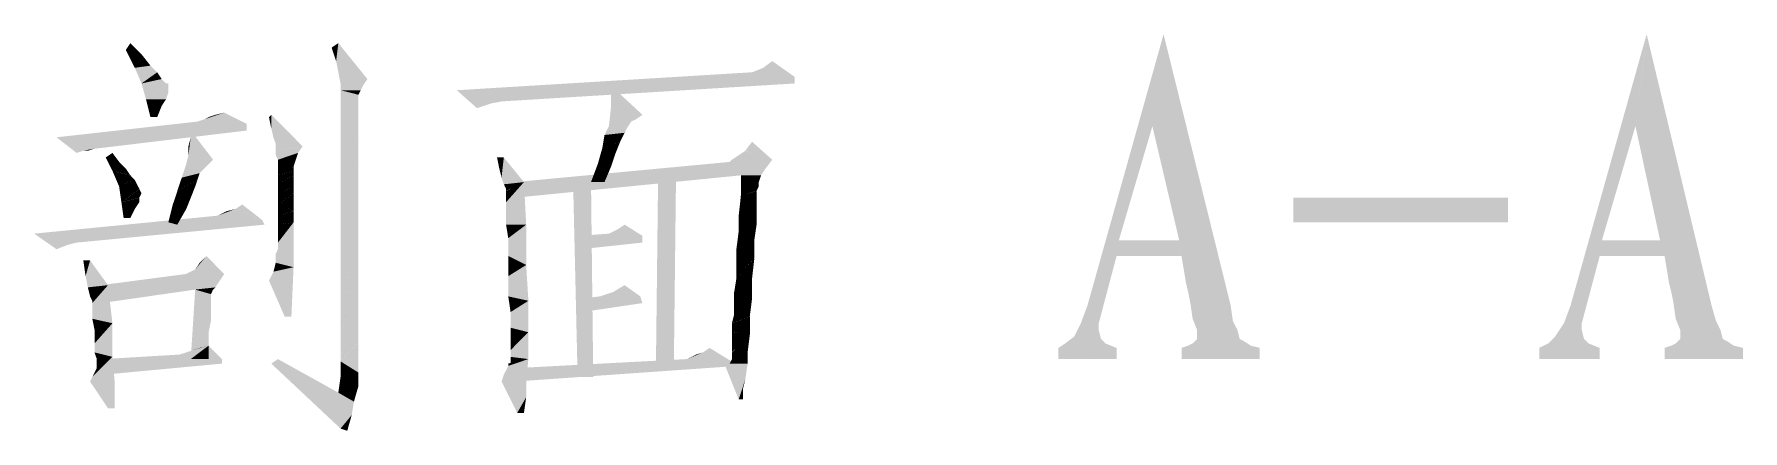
# Model space of a CAD drawing. Header units: millimetres. Extents: x 25 to 550, y -188 to 205.
# Drawn here: x 388.04 to 409.6, y -31.35 to -26.35 of the extents above; entities that cross this region are included whole.
import ezdxf

# ---------------------------------------------------------------- set-up
doc = ezdxf.new("R2010")
doc.units = ezdxf.units.MM
doc.layers.add('PDF_图层 1', color=7, linetype='Continuous', true_color=0x231f20)

msp = doc.modelspace()

# ---------------------------------------------------------------- linework, layer by layer
at = {"layer": 'PDF_图层 1', "color": 7, "transparency": 33554559}
for points in [[(389.258, -26.467), (389.201, -26.552), (389.399, -26.608)], [(391.797, -26.524), (391.854, -26.693), (391.882, -26.467)], [(391.882, -26.467), (391.854, -26.693), (391.882, -26.834)], [(391.882, -26.467), (391.882, -26.834), (392.249, -26.919)], [(402.153, -27.512), (401.334, -29.769), (402.294, -26.355)], [(402.294, -26.355), (402.152, -27.512), (402.491, -28.951)], [(402.294, -26.355), (402.491, -28.951), (402.52, -29.148)], [(402.294, -26.355), (402.52, -29.148), (402.548, -29.317)], [(402.294, -26.355), (402.548, -29.317), (402.576, -29.487)], [(402.294, -26.355), (402.576, -29.487), (402.604, -29.6)], [(402.294, -26.355), (402.604, -29.6), (402.632, -29.741)], [(402.632, -29.741), (402.294, -26.355), (403.14, -29.769)], [(408.247, -27.512), (407.429, -29.769), (408.388, -26.355)], [(408.389, -26.355), (408.247, -27.512), (408.558, -28.951)], [(408.389, -26.355), (408.558, -28.951), (408.614, -29.148)], [(408.389, -26.355), (408.614, -29.148), (408.643, -29.317)], [(408.389, -26.355), (408.643, -29.317), (408.67, -29.487)], [(408.389, -26.355), (408.67, -29.487), (408.699, -29.6)], [(408.389, -26.355), (408.699, -29.6), (408.727, -29.741)], [(408.727, -29.741), (408.389, -26.355), (409.207, -29.769)], [(389.201, -26.552), (389.314, -26.778), (389.399, -26.608)], [(389.399, -26.608), (389.314, -26.778), (389.512, -26.75)], [(397.356, -26.693), (397.243, -26.778), (397.638, -26.891)], [(389.512, -26.75), (389.314, -26.778), (389.597, -26.834)], [(389.314, -26.778), (389.399, -26.975), (389.596, -26.834)], [(389.597, -26.834), (389.399, -26.975), (389.653, -26.919)], [(389.653, -26.919), (389.399, -26.975), (389.709, -26.975)], [(391.882, -26.834), (391.91, -26.975), (392.249, -26.919)], [(391.91, -26.975), (392.192, -27.004), (392.249, -26.919)], [(397.102, -26.834), (393.377, -27.06), (397.638, -26.891)], [(397.638, -26.891), (393.378, -27.06), (397.638, -26.975)], [(397.243, -26.778), (397.102, -26.834), (397.638, -26.891)], [(389.399, -26.975), (389.455, -27.173), (389.709, -26.975)], [(389.738, -26.975), (389.455, -27.173), (389.738, -27.032)], [(389.709, -26.975), (389.455, -27.173), (389.737, -26.975)], [(389.738, -27.032), (389.455, -27.173), (389.738, -27.06)], [(389.738, -27.06), (389.455, -27.173), (389.738, -27.088)], [(389.455, -27.173), (389.709, -27.173), (389.737, -27.088)], [(391.91, -26.975), (391.91, -27.06), (392.192, -27.004)], [(391.91, -27.06), (392.164, -27.06), (392.192, -27.004)], [(391.91, -27.06), (392.136, -27.117), (392.164, -27.06)], [(391.91, -27.06), (391.91, -30.474), (392.136, -27.117)], [(392.136, -27.117), (391.91, -30.475), (392.136, -27.173)], [(393.377, -27.06), (393.942, -27.201), (397.638, -26.975)], [(393.377, -27.06), (393.801, -27.229), (393.942, -27.201)], [(393.377, -27.06), (393.631, -27.286), (393.801, -27.229)], [(395.324, -27.004), (395.324, -27.258), (395.719, -27.37)], [(389.455, -27.173), (389.512, -27.399), (389.709, -27.173)], [(389.512, -27.399), (389.653, -27.258), (389.709, -27.173)], [(389.512, -27.399), (389.597, -27.399), (389.653, -27.258)], [(390.245, -27.399), (390.189, -27.427), (390.443, -27.342)], [(390.443, -27.342), (390.189, -27.427), (390.725, -27.484)], [(390.33, -27.37), (390.245, -27.399), (390.443, -27.342)], [(391.036, -27.37), (391.007, -27.399), (391.036, -27.54)], [(391.036, -27.37), (391.036, -27.54), (391.063, -27.653)], [(391.036, -27.37), (391.063, -27.653), (391.092, -27.737)], [(391.036, -27.37), (391.092, -27.737), (391.431, -27.766)], [(392.136, -27.173), (391.91, -30.475), (392.136, -27.201)], [(392.136, -27.201), (391.91, -30.475), (392.136, -27.258)], [(392.136, -27.258), (391.91, -30.475), (392.136, -27.342)], [(392.136, -27.342), (391.91, -30.475), (392.136, -27.427)], [(395.324, -27.258), (395.296, -27.512), (395.719, -27.37)], [(395.296, -27.512), (395.635, -27.427), (395.719, -27.37)], [(390.105, -27.455), (388.327, -27.653), (390.725, -27.483)], [(390.725, -27.483), (388.327, -27.653), (390.725, -27.568)], [(388.327, -27.653), (388.807, -27.794), (390.725, -27.568)], [(388.806, -27.794), (388.835, -27.794), (390.725, -27.568)], [(390.02, -27.568), (390.02, -27.653), (390.302, -27.935)], [(390.189, -27.427), (390.105, -27.455), (390.725, -27.484)], [(392.136, -27.427), (391.91, -30.475), (392.136, -27.568)], [(392.136, -27.568), (391.91, -30.474), (392.136, -27.709)], [(395.296, -27.512), (395.24, -27.624), (395.522, -27.54)], [(395.24, -27.624), (395.494, -27.596), (395.522, -27.54)], [(395.296, -27.512), (395.578, -27.455), (395.635, -27.427)], [(395.296, -27.512), (395.522, -27.54), (395.578, -27.455)], [(402.153, -27.512), (401.729, -28.951), (401.334, -29.769)], [(408.247, -27.512), (407.824, -28.951), (407.429, -29.769)], [(388.327, -27.653), (388.665, -27.822), (388.807, -27.794)], [(388.327, -27.653), (388.581, -27.85), (388.665, -27.822)], [(388.665, -27.822), (388.722, -27.822), (388.807, -27.794)], [(389.991, -27.766), (389.991, -27.878), (390.02, -27.653)], [(390.02, -27.653), (389.992, -27.879), (390.302, -27.934)], [(391.092, -27.737), (391.092, -27.794), (391.431, -27.766)], [(391.092, -27.794), (391.092, -27.821), (391.431, -27.766)], [(391.092, -27.822), (391.374, -27.85), (391.431, -27.766)], [(392.136, -27.709), (391.91, -30.475), (392.136, -27.907)], [(395.211, -27.794), (395.155, -27.991), (395.381, -27.85)], [(395.211, -27.794), (395.381, -27.85), (395.438, -27.709)], [(395.24, -27.624), (395.212, -27.794), (395.437, -27.709)], [(395.24, -27.624), (395.437, -27.709), (395.494, -27.596)], [(397.102, -27.709), (397.017, -27.821), (397.356, -27.935)], [(389.032, -27.85), (388.947, -27.907), (389.117, -27.963)], [(388.947, -27.907), (389.032, -28.076), (389.117, -27.963)], [(389.117, -27.963), (389.032, -28.075), (389.201, -28.048)], [(389.907, -28.161), (390.189, -28.048), (390.245, -27.991)], [(389.963, -27.991), (389.907, -28.161), (390.245, -27.991)], [(389.991, -27.878), (389.963, -27.991), (390.302, -27.935)], [(389.963, -27.991), (390.245, -27.991), (390.302, -27.934)], [(391.092, -27.822), (391.092, -27.879), (391.374, -27.85)], [(391.092, -27.878), (391.12, -27.935), (391.374, -27.85)], [(391.12, -27.935), (391.346, -27.935), (391.374, -27.85)], [(391.12, -27.935), (391.12, -28.019), (391.346, -27.935)], [(391.12, -28.019), (391.317, -28.019), (391.346, -27.935)], [(391.318, -28.019), (391.12, -28.132), (391.318, -28.076)], [(391.12, -28.019), (391.12, -28.132), (391.317, -28.019)], [(392.136, -27.907), (391.91, -30.474), (392.136, -28.104)], [(393.885, -27.907), (393.913, -28.048), (393.97, -27.907)], [(393.913, -28.048), (393.941, -28.161), (393.97, -27.907)], [(393.97, -27.907), (393.942, -28.161), (394.224, -28.217)], [(396.82, -27.963), (394.111, -28.217), (397.271, -28.048)], [(395.155, -27.991), (395.07, -28.217), (395.324, -28.019)], [(395.07, -28.217), (395.24, -28.217), (395.324, -28.019)], [(395.155, -27.991), (395.324, -28.019), (395.381, -27.85)], [(396.848, -27.935), (396.82, -27.963), (397.356, -27.935)], [(396.82, -27.963), (397.271, -28.048), (397.356, -27.935)], [(396.933, -27.878), (396.848, -27.935), (397.356, -27.935)], [(397.017, -27.822), (396.933, -27.879), (397.356, -27.935)], [(389.201, -28.048), (389.032, -28.075), (389.258, -28.132)], [(389.032, -28.076), (389.117, -28.273), (389.258, -28.133)], [(389.258, -28.132), (389.116, -28.273), (389.314, -28.189)], [(389.314, -28.189), (389.117, -28.273), (389.371, -28.301)], [(389.907, -28.161), (389.85, -28.33), (390.104, -28.188)], [(389.851, -28.33), (390.076, -28.273), (390.105, -28.188)], [(389.907, -28.161), (390.133, -28.104), (390.189, -28.048)], [(389.907, -28.161), (390.104, -28.188), (390.133, -28.104)], [(391.318, -28.076), (391.12, -28.133), (391.318, -28.104)], [(391.318, -28.104), (391.12, -28.132), (391.318, -28.132)], [(391.318, -28.132), (391.12, -28.245), (391.318, -28.217)], [(391.12, -28.132), (391.12, -28.245), (391.317, -28.132)], [(391.318, -28.217), (391.12, -28.245), (391.318, -28.273)], [(392.136, -28.104), (391.91, -30.475), (392.136, -28.33)], [(393.942, -28.161), (393.97, -28.245), (394.224, -28.217)], [(393.97, -28.245), (393.998, -28.302), (394.224, -28.217)], [(393.998, -28.302), (393.998, -28.329), (394.224, -28.217)], [(393.998, -28.33), (393.998, -28.386), (394.224, -28.217)], [(393.998, -28.386), (393.998, -28.471), (394.224, -28.217)], [(393.998, -28.471), (393.998, -28.612), (394.224, -28.217)], [(393.998, -28.612), (393.998, -28.753), (394.224, -28.217)], [(394.224, -28.217), (393.998, -28.753), (394.252, -28.753)], [(394.111, -28.217), (396.961, -28.132), (397.271, -28.048)], [(394.111, -28.217), (394.111, -28.414), (396.961, -28.132)], [(394.844, -28.217), (394.901, -30.672), (395.071, -28.217)], [(395.07, -28.217), (394.901, -30.672), (395.098, -30.672)], [(395.917, -28.104), (395.889, -30.531), (396.143, -28.104)], [(395.889, -30.531), (396.115, -30.531), (396.143, -28.104)], [(397.187, -28.217), (396.96, -28.386), (397.187, -28.273)], [(396.961, -28.132), (397.215, -28.132), (397.271, -28.048)], [(396.961, -28.386), (397.187, -28.217), (397.215, -28.132)], [(396.961, -28.132), (396.961, -28.386), (397.215, -28.132)], [(389.117, -28.273), (389.145, -28.471), (389.371, -28.301)], [(389.371, -28.302), (389.145, -28.471), (389.399, -28.359)], [(389.145, -28.471), (389.371, -28.414), (389.399, -28.358)], [(389.371, -28.415), (389.145, -28.472), (389.371, -28.472)], [(389.851, -28.33), (389.794, -28.499), (390.02, -28.415)], [(389.794, -28.499), (389.963, -28.556), (390.02, -28.415)], [(389.851, -28.33), (390.02, -28.415), (390.076, -28.273)], [(391.12, -28.245), (391.12, -28.358), (391.317, -28.273)], [(391.318, -28.273), (391.12, -28.358), (391.318, -28.358)], [(391.318, -28.358), (391.12, -28.499), (391.318, -28.471)], [(391.12, -28.358), (391.12, -28.499), (391.317, -28.358)], [(392.136, -28.33), (391.91, -30.474), (392.136, -28.584)], [(397.159, -28.386), (396.933, -28.64), (397.159, -28.499)], [(396.961, -28.386), (396.933, -28.64), (397.159, -28.386)], [(396.961, -28.386), (397.158, -28.329), (397.187, -28.273)], [(397.159, -28.33), (396.961, -28.386), (397.159, -28.386)], [(403.93, -28.415), (403.93, -28.725), (406.639, -28.415)], [(406.639, -28.415), (403.93, -28.725), (406.639, -28.725)], [(390.358, -28.64), (388.045, -28.866), (390.923, -28.697)], [(389.145, -28.471), (389.173, -28.668), (389.371, -28.471)], [(389.173, -28.669), (389.314, -28.556), (389.37, -28.472)], [(389.173, -28.669), (389.258, -28.669), (389.314, -28.556)], [(389.794, -28.499), (389.737, -28.725), (389.963, -28.556)], [(389.738, -28.724), (389.85, -28.753), (389.963, -28.556)], [(390.415, -28.612), (390.358, -28.64), (390.584, -28.555)], [(390.584, -28.556), (390.358, -28.64), (390.923, -28.697)], [(390.471, -28.584), (390.415, -28.612), (390.584, -28.556)], [(390.669, -28.499), (390.584, -28.556), (390.923, -28.696)], [(391.318, -28.471), (391.12, -28.499), (391.318, -28.583)], [(391.12, -28.499), (391.12, -28.64), (391.317, -28.583)], [(391.318, -28.584), (391.12, -28.64), (391.318, -28.725)], [(391.12, -28.64), (391.12, -28.753), (391.317, -28.724)], [(392.136, -28.584), (391.91, -30.474), (392.136, -28.837)], [(397.159, -28.499), (396.933, -28.64), (397.159, -28.64)], [(397.159, -28.64), (396.933, -28.837), (397.159, -28.753)], [(396.933, -28.64), (396.933, -28.837), (397.159, -28.64)], [(390.923, -28.697), (388.045, -28.866), (390.951, -28.753)], [(388.045, -28.866), (388.581, -28.979), (390.951, -28.753)], [(388.045, -28.866), (388.468, -29.007), (388.581, -28.979)], [(388.045, -28.866), (388.327, -29.063), (388.468, -29.007)], [(391.12, -29.063), (391.092, -29.12), (391.317, -28.724)], [(391.318, -28.724), (391.092, -29.233), (391.318, -29.289)], [(391.092, -29.12), (391.092, -29.177), (391.318, -28.725)], [(391.092, -29.176), (391.092, -29.233), (391.318, -28.725)], [(391.12, -28.979), (391.12, -29.063), (391.317, -28.724)], [(391.12, -28.753), (391.12, -28.866), (391.317, -28.725)], [(391.12, -28.866), (391.12, -28.979), (391.317, -28.725)], [(392.136, -28.837), (391.91, -30.474), (392.136, -29.148)], [(393.998, -28.753), (394.026, -28.923), (394.252, -28.753)], [(394.026, -28.923), (394.026, -29.148), (394.252, -28.753)], [(394.252, -28.753), (394.026, -29.148), (394.252, -29.261)], [(395.296, -28.866), (394.93, -28.894), (395.719, -28.894)], [(395.409, -28.81), (395.296, -28.866), (395.719, -28.894)], [(395.494, -28.753), (395.409, -28.81), (395.719, -28.894)], [(396.933, -28.837), (396.904, -29.064), (397.13, -28.95)], [(396.933, -28.837), (397.13, -28.95), (397.159, -28.753)], [(394.929, -28.894), (394.929, -29.063), (395.719, -28.894)], [(395.719, -28.894), (394.93, -29.063), (395.719, -28.979)], [(397.13, -28.95), (396.904, -29.063), (397.13, -29.177)], [(396.904, -29.063), (396.904, -29.261), (397.131, -29.176)], [(401.334, -29.769), (401.701, -29.148), (401.729, -28.95)], [(401.729, -28.95), (401.701, -29.148), (402.491, -28.95)], [(402.491, -28.95), (401.701, -29.148), (402.519, -29.148)], [(407.429, -29.769), (407.796, -29.148), (407.824, -28.95)], [(407.824, -28.95), (407.796, -29.148), (408.558, -28.95)], [(408.558, -28.95), (407.796, -29.148), (408.614, -29.148)], [(388.665, -29.204), (388.693, -29.402), (388.75, -29.204)], [(388.75, -29.204), (388.694, -29.402), (388.976, -29.515)], [(390.076, -29.317), (389.963, -29.374), (390.443, -29.374)], [(390.133, -29.233), (390.076, -29.317), (390.217, -29.148)], [(390.217, -29.148), (390.076, -29.317), (390.443, -29.374)], [(391.064, -29.345), (391.007, -29.458), (391.318, -29.289)], [(391.007, -29.458), (391.205, -29.91), (391.318, -29.289)], [(391.092, -29.233), (391.064, -29.345), (391.318, -29.289)], [(391.205, -29.91), (391.29, -29.91), (391.317, -29.289)], [(392.136, -29.148), (391.91, -30.475), (392.136, -29.487)], [(394.026, -29.148), (394.026, -29.402), (394.252, -29.261)], [(394.026, -29.402), (394.026, -29.656), (394.252, -29.261)], [(394.252, -29.261), (394.026, -29.656), (394.28, -29.712)], [(396.904, -29.261), (396.904, -29.43), (397.131, -29.176)], [(396.904, -29.43), (397.102, -29.43), (397.131, -29.177)], [(401.334, -29.769), (401.25, -29.995), (401.701, -29.148)], [(401.25, -29.995), (401.476, -29.995), (401.701, -29.148)], [(407.429, -29.769), (407.345, -29.995), (407.796, -29.148)], [(407.345, -29.995), (407.57, -29.995), (407.796, -29.148)], [(388.694, -29.402), (388.722, -29.543), (388.976, -29.515)], [(388.722, -29.543), (388.75, -29.656), (388.976, -29.515)], [(388.75, -29.656), (388.778, -29.712), (388.976, -29.515)], [(388.778, -29.712), (388.778, -29.741), (388.976, -29.515)], [(388.778, -29.741), (388.778, -29.825), (388.976, -29.515)], [(388.778, -29.825), (388.778, -29.938), (388.976, -29.515)], [(388.976, -29.515), (388.778, -29.938), (389.032, -29.995)], [(388.891, -29.515), (390.387, -29.458), (390.443, -29.374)], [(389.963, -29.374), (388.891, -29.515), (390.443, -29.374)], [(388.891, -29.515), (390.33, -29.543), (390.387, -29.458)], [(388.891, -29.515), (390.076, -29.571), (390.33, -29.543)], [(388.891, -29.515), (388.891, -29.741), (390.076, -29.571)], [(392.136, -29.487), (391.91, -30.475), (392.136, -29.854)], [(395.494, -29.515), (395.352, -29.6), (395.691, -29.656)], [(397.102, -29.43), (396.876, -29.6), (397.102, -29.684)], [(396.904, -29.43), (396.877, -29.6), (397.102, -29.43)], [(390.076, -29.571), (390.02, -30.446), (390.274, -29.628)], [(390.274, -29.628), (390.02, -30.446), (390.274, -29.656)], [(390.274, -29.656), (390.02, -30.446), (390.274, -29.684)], [(390.274, -29.684), (390.02, -30.446), (390.274, -29.769)], [(390.076, -29.571), (390.302, -29.571), (390.33, -29.543)], [(390.076, -29.571), (390.274, -29.628), (390.302, -29.571)], [(394.026, -29.656), (394.055, -29.854), (394.28, -29.712)], [(394.055, -29.854), (394.055, -30.051), (394.28, -29.712)], [(394.28, -29.712), (394.055, -30.051), (394.28, -30.108)], [(395.183, -29.656), (394.957, -29.684), (395.691, -29.656)], [(395.691, -29.656), (394.957, -29.684), (395.719, -29.741)], [(394.957, -29.684), (394.957, -29.854), (395.719, -29.741)], [(395.352, -29.6), (395.183, -29.656), (395.691, -29.656)], [(396.876, -29.6), (396.876, -29.741), (397.102, -29.684)], [(396.876, -29.741), (396.876, -29.882), (397.102, -29.684)], [(396.876, -29.882), (397.073, -29.91), (397.102, -29.684)], [(402.632, -29.741), (402.66, -29.938), (403.14, -29.769)], [(408.727, -29.741), (408.755, -29.938), (409.207, -29.769)], [(388.778, -29.938), (388.806, -30.079), (389.032, -29.995)], [(390.274, -29.769), (390.02, -30.446), (390.274, -29.854)], [(390.274, -29.854), (390.02, -30.446), (390.274, -29.966)], [(392.136, -29.854), (391.91, -30.474), (392.136, -30.22)], [(396.876, -29.882), (396.848, -29.994), (397.073, -29.91)], [(396.848, -29.995), (396.848, -30.107), (397.074, -29.91)], [(397.074, -29.91), (396.848, -30.107), (397.074, -30.136)], [(403.14, -29.769), (402.66, -29.938), (403.168, -29.966)], [(402.66, -29.938), (402.717, -30.079), (403.168, -29.966)], [(409.207, -29.769), (408.755, -29.938), (409.263, -29.966)], [(408.755, -29.938), (408.812, -30.079), (409.263, -29.966)], [(388.806, -30.079), (388.806, -30.249), (389.032, -29.995)], [(388.806, -30.249), (388.806, -30.361), (389.032, -29.995)], [(389.032, -29.995), (388.806, -30.361), (389.032, -30.418)], [(390.02, -30.446), (390.246, -30.108), (390.274, -29.966)], [(390.245, -30.108), (390.02, -30.446), (390.245, -30.277)], [(394.055, -30.051), (394.055, -30.221), (394.28, -30.108)], [(394.055, -30.333), (394.055, -30.418), (394.28, -30.107)], [(394.055, -30.221), (394.055, -30.333), (394.28, -30.108)], [(394.28, -30.108), (394.055, -30.418), (394.28, -30.446)], [(396.848, -30.108), (396.848, -30.192), (397.074, -30.135)], [(396.848, -30.192), (396.848, -30.249), (397.074, -30.135)], [(396.848, -30.362), (397.046, -30.362), (397.074, -30.135)], [(396.848, -30.249), (396.848, -30.305), (397.074, -30.136)], [(396.848, -30.305), (396.848, -30.333), (397.074, -30.136)], [(396.848, -30.333), (396.848, -30.361), (397.074, -30.136)], [(401.165, -30.164), (401.052, -30.249), (401.504, -30.192)], [(401.475, -29.995), (401.165, -30.164), (401.475, -30.079)], [(401.25, -29.995), (401.165, -30.164), (401.476, -29.995)], [(401.475, -30.079), (401.165, -30.164), (401.504, -30.192)], [(403.168, -29.966), (402.717, -30.079), (403.225, -30.079)], [(402.717, -30.079), (402.717, -30.192), (403.225, -30.079)], [(403.225, -30.079), (402.717, -30.192), (403.253, -30.192)], [(407.232, -30.164), (407.147, -30.249), (407.598, -30.192)], [(407.57, -29.995), (407.232, -30.164), (407.57, -30.079)], [(407.345, -29.995), (407.232, -30.164), (407.57, -29.995)], [(407.57, -30.079), (407.232, -30.164), (407.598, -30.192)], [(409.263, -29.966), (408.812, -30.079), (409.32, -30.079)], [(408.812, -30.079), (408.812, -30.192), (409.32, -30.079)], [(409.32, -30.079), (408.812, -30.192), (409.348, -30.192)], [(388.806, -30.362), (388.835, -30.446), (389.032, -30.418)], [(389.879, -30.389), (388.92, -30.446), (390.415, -30.446)], [(389.963, -30.362), (389.879, -30.389), (390.245, -30.277)], [(390.245, -30.277), (389.879, -30.389), (390.415, -30.446)], [(390.048, -30.333), (389.963, -30.361), (390.245, -30.277)], [(390.245, -30.277), (390.02, -30.446), (390.245, -30.446)], [(390.133, -30.305), (390.048, -30.333), (390.245, -30.277)], [(392.136, -30.221), (391.91, -30.475), (392.136, -30.616)], [(396.34, -30.418), (396.283, -30.446), (396.482, -30.361)], [(396.482, -30.362), (396.284, -30.446), (396.933, -30.531)], [(396.396, -30.389), (396.34, -30.418), (396.482, -30.362)], [(396.566, -30.305), (396.482, -30.362), (396.933, -30.531)], [(396.848, -30.446), (396.82, -30.503), (397.046, -30.362)], [(397.046, -30.362), (396.82, -30.503), (397.046, -30.503)], [(396.848, -30.362), (396.848, -30.389), (397.046, -30.362)], [(396.848, -30.389), (396.848, -30.446), (397.046, -30.362)], [(401.052, -30.249), (400.967, -30.305), (401.56, -30.249)], [(400.967, -30.305), (400.967, -30.446), (401.701, -30.305)], [(401.56, -30.249), (400.968, -30.305), (401.701, -30.305)], [(401.701, -30.305), (400.968, -30.446), (401.701, -30.446)], [(401.504, -30.192), (401.052, -30.249), (401.56, -30.249)], [(403.507, -30.305), (402.519, -30.446), (403.507, -30.446)], [(402.604, -30.277), (402.52, -30.305), (403.394, -30.277)], [(403.394, -30.277), (402.52, -30.305), (403.507, -30.305)], [(402.52, -30.305), (402.52, -30.446), (403.508, -30.305)], [(402.66, -30.249), (402.604, -30.277), (403.309, -30.221)], [(403.309, -30.221), (402.604, -30.277), (403.394, -30.277)], [(403.253, -30.192), (402.66, -30.249), (403.309, -30.221)], [(402.717, -30.192), (402.66, -30.249), (403.253, -30.192)], [(407.147, -30.249), (407.034, -30.305), (407.655, -30.249)], [(407.655, -30.249), (407.034, -30.305), (407.796, -30.305)], [(407.034, -30.305), (407.034, -30.446), (407.796, -30.305)], [(407.796, -30.305), (407.034, -30.446), (407.796, -30.446)], [(407.598, -30.192), (407.147, -30.249), (407.655, -30.249)], [(408.699, -30.277), (408.614, -30.305), (409.489, -30.277)], [(409.489, -30.277), (408.614, -30.305), (409.601, -30.305)], [(408.614, -30.305), (408.614, -30.446), (409.602, -30.305)], [(409.602, -30.305), (408.614, -30.446), (409.602, -30.446)], [(408.755, -30.249), (408.699, -30.277), (409.404, -30.221)], [(409.404, -30.221), (408.699, -30.277), (409.489, -30.277)], [(409.348, -30.192), (408.755, -30.249), (409.404, -30.221)], [(408.812, -30.192), (408.755, -30.249), (409.348, -30.192)], [(388.778, -30.672), (388.75, -30.729), (389.032, -30.418)], [(389.032, -30.418), (388.75, -30.729), (389.06, -30.729)], [(388.806, -30.615), (388.778, -30.672), (389.032, -30.418)], [(388.835, -30.559), (388.807, -30.616), (389.032, -30.418)], [(388.835, -30.446), (388.835, -30.503), (389.032, -30.418)], [(388.835, -30.502), (388.835, -30.559), (389.032, -30.418)], [(390.415, -30.446), (388.919, -30.643), (390.415, -30.503)], [(388.919, -30.446), (388.919, -30.643), (390.415, -30.446)], [(391.12, -30.446), (391.036, -30.503), (391.882, -30.869)], [(391.882, -30.869), (391.91, -31.321), (391.036, -30.503)], [(391.91, -30.475), (391.91, -30.672), (392.136, -30.616)], [(393.97, -30.643), (393.942, -30.729), (394.28, -30.446)], [(393.942, -30.729), (394.252, -30.729), (394.28, -30.446)], [(393.998, -30.588), (393.97, -30.644), (394.28, -30.446)], [(394.026, -30.531), (393.999, -30.588), (394.28, -30.446)], [(394.026, -30.502), (394.055, -30.502), (394.28, -30.446)], [(394.026, -30.502), (394.026, -30.531), (394.28, -30.446)], [(394.055, -30.418), (394.055, -30.502), (394.28, -30.446)], [(394.139, -30.559), (394.112, -30.729), (396.933, -30.531)], [(396.283, -30.446), (394.139, -30.559), (396.933, -30.531)], [(396.82, -30.502), (396.763, -30.531), (397.046, -30.502)], [(396.763, -30.531), (397.017, -30.7), (397.046, -30.503)], [(396.763, -30.531), (396.933, -30.954), (397.017, -30.7)], [(388.75, -30.729), (388.976, -31.067), (389.061, -30.729)], [(389.06, -30.729), (388.976, -31.067), (389.06, -31.067)], [(391.91, -30.672), (391.882, -30.869), (392.136, -30.785)], [(391.882, -30.869), (392.079, -30.982), (392.136, -30.785)], [(392.136, -30.615), (391.91, -30.672), (392.136, -30.785)], [(393.942, -30.729), (394.139, -31.124), (394.252, -30.729)], [(394.252, -30.729), (394.139, -31.124), (394.252, -30.926)], [(396.933, -30.954), (396.989, -30.813), (397.017, -30.7)], [(396.989, -30.813), (396.933, -30.954), (396.989, -30.954)], [(391.882, -30.869), (391.91, -31.32), (392.079, -30.982)], [(391.91, -31.321), (392.051, -31.151), (392.079, -30.982)], [(394.139, -31.123), (394.224, -31.123), (394.252, -30.926)], [(391.91, -31.321), (391.995, -31.349), (392.051, -31.151)]]:
    msp.add_solid(points, dxfattribs=at)

doc.saveas('drawing.dxf')
